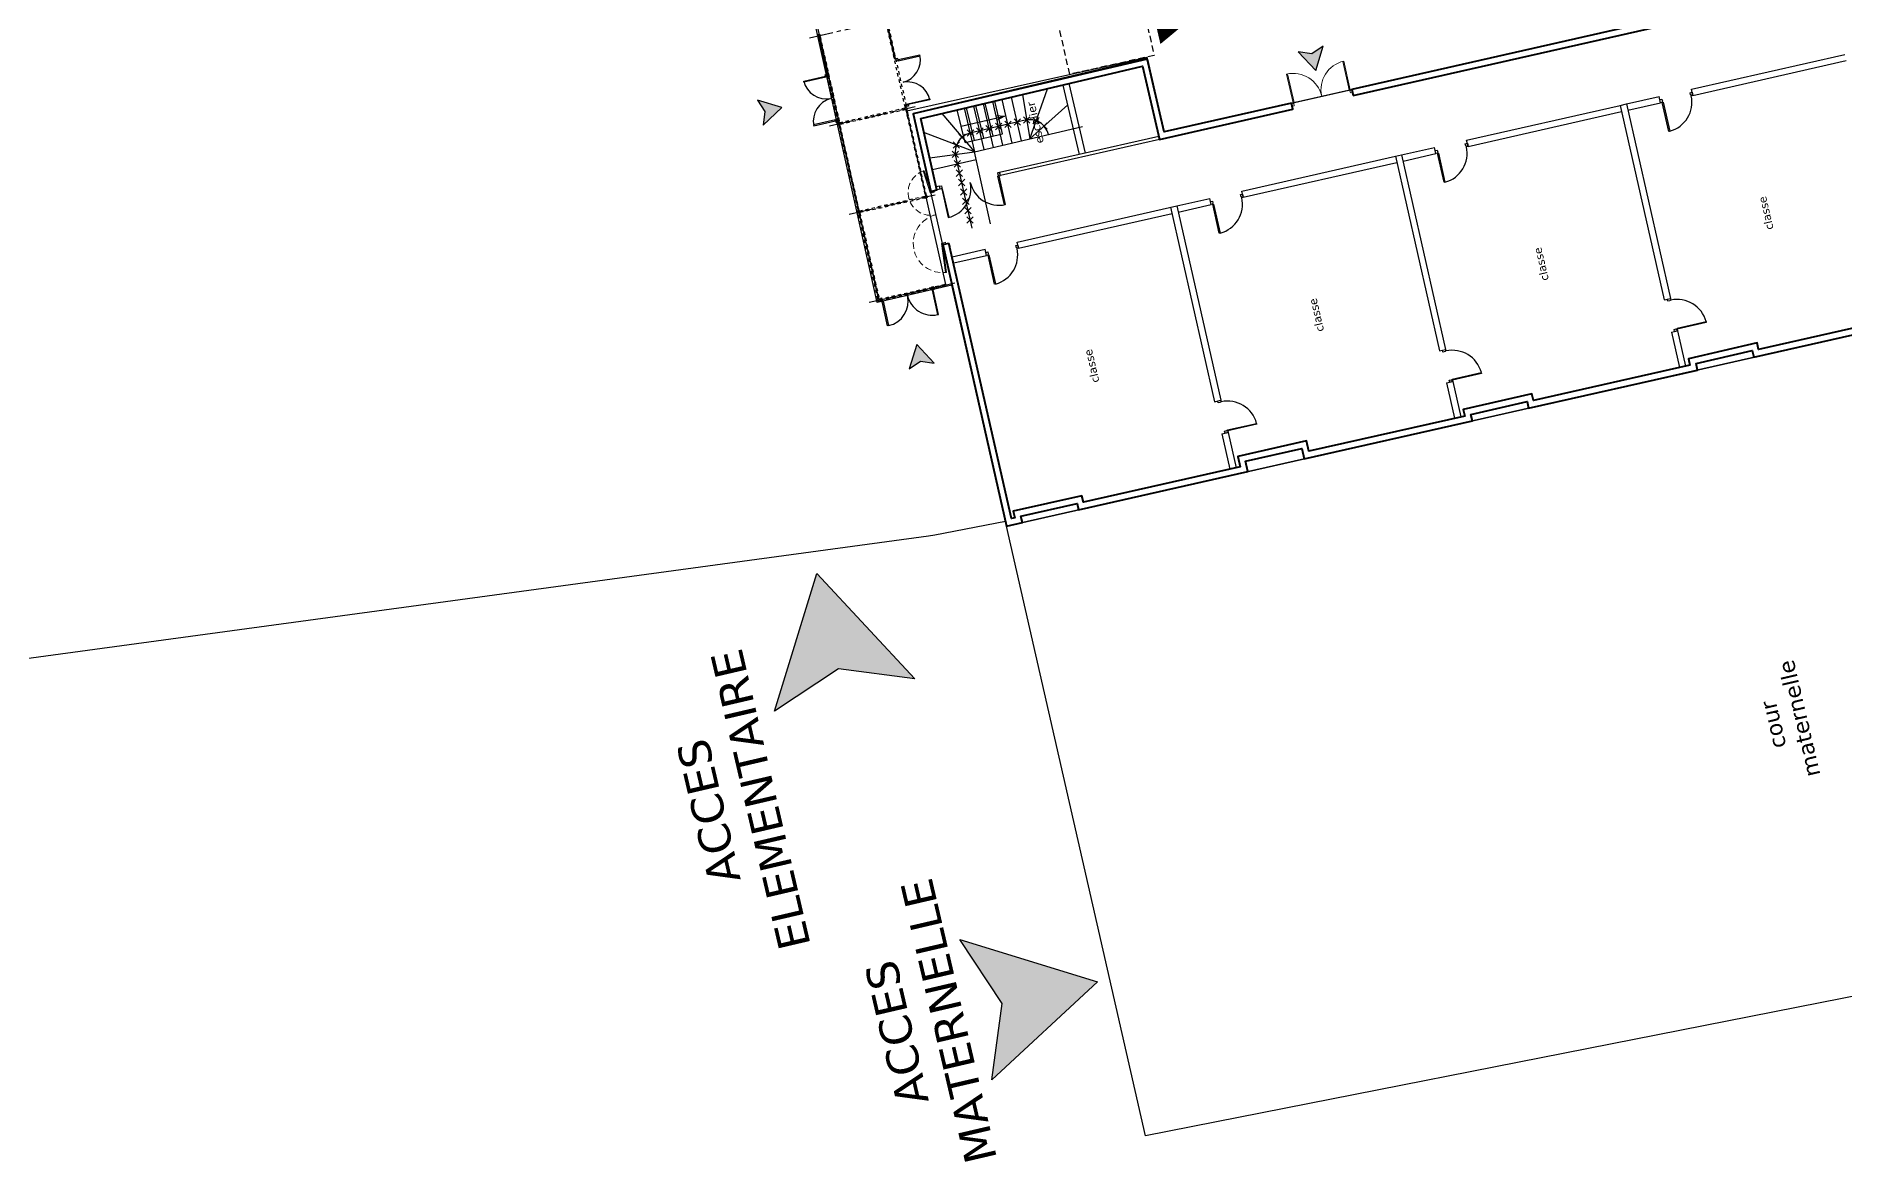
# Model space of a CAD drawing. Header units: metres. Extents: x 595893 to 596105, y 139631 to 139768.
# Drawn here: x 595999.3 to 596055.8, y 139635.1 to 139670.3 of the extents above; entities that cross this region are included whole.
import ezdxf
from ezdxf.enums import TextEntityAlignment as Align

# ---------------------------------------------------------------- set-up
doc = ezdxf.new("R2010")
doc.units = ezdxf.units.M
doc.header["$MEASUREMENT"] = 0
doc.header["$PDMODE"] = 3
doc.header["$PDSIZE"] = 0.1
for name, pattern in [('01', [0.15, 0.1, -0.05]), ('02', [0.28, 0.2, -0.08]), ('AXES2', [1.125, 0.75, -0.125, 0.125, -0.125])]:
    doc.linetypes.add(name, pattern=pattern)
for name, color, linetype in [('00-AXE-0.00', 14, 'AXES2'), ('01-MEN-FIXATIONS-0.10', 10, 'Continuous'), ('01-VITR-0.18', 134, 'Continuous'), ('02-VU-CACHE-01-0.10', 133, '01'), ('02-VU-CACHE-02-0.10', 133, '02'), ('06-SYMB-DIVERS-0.20', 20, 'Continuous'), ('06-TXT-DIVERS-0.20', 70, 'Continuous'), ('06-TXT-DIVERS-2-02.20', 5, 'Continuous'), ('08-VU-0.13', 44, 'Continuous'), ('08-VU-0.20', 32, 'Continuous'), ('08-VU-0.35', 30, 'Continuous')]:
    doc.layers.add(name, color=color, linetype=linetype)
doc.layers.add('01-BETON-0.40', color=4, linetype='Continuous', lineweight=40)
doc.layers.add('01-MEN-CP-0.15', color=2, linetype='Continuous', lineweight=18)
doc.styles.add('locaux 100', font='verdana.ttf', dxfattribs={"height": 0.22})
doc.styles.add('locaux 200', font='verdana.ttf', dxfattribs={"height": 0.35})
doc.styles.get("Standard").update_dxf_attribs({"font": 'arial.ttf'})

# ---------------------------------------------------------------- blocks, each defined once
blk = doc.blocks.new('P180')
for points in [[(-1.85, 0.915), (-1.85, 0), (-1.88, 0), (-1.88, 0.915)], [(-0.08, 0.915), (-0.08, 0), (-0.05, 0), (-0.05, 0.915)], [(0, 0), (0, -0.1), (-0.065, -0.1), (-0.065, -0.03), (-0.05, -0.03), (-0.05, 0)]]:
    blk.add_lwpolyline(points, close=True)
at = {"linetype": 'Continuous'}
blk.add_lwpolyline([(-1.93, 0), (-1.93, -0.1), (-1.865, -0.1), (-1.865, -0.03), (-1.88, -0.03), (-1.88, 0)], close=True, dxfattribs=at)
for centre, start, end in [((-1.88, 0), 0, 90), ((-0.05, 0), 90, 180)]:
    blk.add_arc(centre, 0.915, start, end)
at = {"linetype": 'Continuous', "text_generation_flag": 6}
blk.add_attdef('TEXTE', (-0.188, 0.598), '', height=0.08, rotation=90, dxfattribs=at)
blk = doc.blocks.new('P90')
at = {"linetype": 'Continuous'}
for points in [[(-0.05, 0.929), (-0.05, 0), (-0.08, 0), (-0.08, 0.929)], [(-0.965, -0.03), (-0.965, -0.1), (-1.03, -0.1), (-1.03, 0), (-0.98, 0), (-0.98, -0.03)], [(0, 0), (0, -0.1), (-0.065, -0.1), (-0.065, -0.03), (-0.05, -0.03), (-0.05, 0)]]:
    blk.add_lwpolyline(points, close=True, dxfattribs=at)
blk.add_arc((-0.043, -0.006), 0.937, 92.2388, 179.6062, dxfattribs=at)
at = {"linetype": 'Continuous', "text_generation_flag": 6}
blk.add_attdef('TEXTE', text='', height=0.08, rotation=90, dxfattribs=at).set_placement((-0.188, 0.469), align=Align.CENTER)
blk = doc.blocks.new('A$C69772187')
at = {"layer": '06-SYMB-DIVERS-0.20'}
h = blk.add_hatch(color=256, dxfattribs=at)
h.dxf.hatch_style = 1
h.paths.add_polyline_path([(-3.887, 2.267), (0, 0), (-3.907, -2.233), (-3.053, 0.014)])
blk.add_lwpolyline([(-3.887, 2.267), (0, 0), (-3.907, -2.233), (-3.053, 0.014), (-3.887, 2.267)], dxfattribs=at)

msp = doc.modelspace()

# ---------------------------------------------------------------- hatches: boundary and pattern name
at = {"layer": '06-SYMB-DIVERS-0.20'}
h = msp.add_hatch(color=256, dxfattribs=at)
h.dxf.hatch_style = 1
h.paths.add_polyline_path([(596038.706, 139669.782), (596039.253, 139669.199), (596039.485, 139669.964), (596039.13, 139669.727)])
h = msp.add_hatch(color=256, dxfattribs=at)
h.dxf.hatch_style = 1
h.paths.add_polyline_path([(596021.99, 139667.495), (596022.574, 139668.042), (596021.809, 139668.275), (596022.045, 139667.919)])
h = msp.add_hatch(color=256, dxfattribs=at)
h.dxf.hatch_style = 1
h.paths.add_polyline_path([(596027.332, 139660.062), (596026.785, 139660.645), (596026.553, 139659.88), (596026.908, 139660.117)])

# ---------------------------------------------------------------- linework, layer by layer
at = {"color": 1}
for p, q in [((596030.065, 139667.006), (596029.744, 139668.369)), ((596030.091, 139668.451), (596030.316, 139667.065)), ((596030.316, 139667.065), (596030.869, 139668.634)), ((596027.576, 139667.857), (596028.587, 139666.657)), ((596028.605, 139666.662), (596028.284, 139668.024)), ((596028.897, 139666.731), (596028.576, 139668.093)), ((596029.189, 139666.799), (596028.868, 139668.162)), ((596029.481, 139666.868), (596029.16, 139668.231)), ((596029.773, 139666.937), (596029.452, 139668.3)), ((596031.503, 139668.131), (596030.316, 139667.065)), ((596028.587, 139666.657), (596027.013, 139667.27)), ((596028.587, 139666.657), (596031.969, 139667.455)), ((596027.192, 139666.477), (596028.587, 139666.657)), ((596029.094, 139664.413), (596028.587, 139666.657)), ((596027.275, 139666.11), (596028.641, 139666.419))]:
    msp.add_line(p, q, dxfattribs=at)
for p, q in [((596031.868, 139666.58), (596031.357, 139668.749)), ((596032.063, 139666.624), (596031.551, 139668.795))]:
    msp.add_line(p, q)
at = {"color": 251, "true_color": 0x666666}
for p, q in [((596027.26, 139662.441), (596027.309, 139662.452)), ((596027.275, 139662.373), (596027.26, 139662.441)), ((596027.297, 139662.347), (596027.267, 139662.341)), ((596027.267, 139662.341), (596027.44, 139661.575)), ((596027.29, 139662.376), (596027.275, 139662.373)), ((596027.297, 139662.347), (596027.29, 139662.376)), ((596027.331, 139662.355), (596027.297, 139662.347)), ((596027.469, 139661.582), (596027.297, 139662.347)), ((596027.331, 139662.355), (596027.309, 139662.452)), ((596025.699, 139662.09), (596025.65, 139662.079)), ((596025.672, 139661.982), (596025.65, 139662.079)), ((596025.672, 139661.982), (596025.706, 139661.989)), ((596025.714, 139662.022), (596025.699, 139662.09)), ((596025.7, 139662.019), (596025.714, 139662.022)), ((596025.706, 139661.989), (596025.7, 139662.019)), ((596025.714, 139662.022), (596025.706, 139662.061)), ((596025.706, 139661.989), (596025.736, 139661.996)), ((596025.878, 139661.224), (596025.706, 139661.989)), ((596025.736, 139661.996), (596025.908, 139661.23)), ((596027.44, 139661.575), (596027.469, 139661.582)), ((596025.908, 139661.23), (596025.878, 139661.224))]:
    msp.add_line(p, q, dxfattribs=at)
at = {"color": 251, "linetype": 'Continuous', "true_color": 0x666666}
for points in [[(596026.192, 139669.581), (596026.124, 139669.566), (596026.138, 139669.502), (596026.177, 139669.511), (596026.174, 139669.526), (596026.203, 139669.532)], [(596026.886, 139669.686), (596026.203, 139669.532), (596026.21, 139669.503), (596026.893, 139669.657)], [(596023.257, 139668.87), (596023.94, 139669.023), (596023.947, 139668.994), (596023.264, 139668.84)], [(596023.929, 139669.072), (596023.997, 139669.087), (596024.012, 139669.024), (596023.973, 139669.015), (596023.969, 139669.03), (596023.94, 139669.023)], [(596026.528, 139668.088), (596026.46, 139668.073), (596026.446, 139668.136), (596026.485, 139668.145), (596026.488, 139668.131), (596026.517, 139668.137)], [(596027.2, 139668.291), (596026.517, 139668.137), (596026.511, 139668.166), (596027.194, 139668.32)], [(596023.571, 139667.475), (596024.254, 139667.628), (596024.247, 139667.657), (596023.564, 139667.504)], [(596024.265, 139667.579), (596024.333, 139667.595), (596024.319, 139667.658), (596024.28, 139667.649), (596024.283, 139667.635), (596024.254, 139667.628)]]:
    msp.add_lwpolyline(points, close=True, dxfattribs=at)
at = {"color": 1}
msp.add_lwpolyline([(596030.9, 139667.203, 0.414214), (596030.178, 139667.649), (596028.449, 139667.241, 0.411544), (596028.001, 139666.525), (596028.509, 139664.281)], format="xyb", dxfattribs=at)
at = {"color": 251, "true_color": 0x666666}
for centre, radius, start, end in [((596026.175, 139669.537), 0.726, 284.7482, 11.8161), ((596023.963, 139669.04), 0.726, 193.5335, 280.6014), ((596026.494, 139668.121), 0.726, 13.5335, 100.6014), ((596024.282, 139667.623), 0.726, 104.7482, 191.8161), ((596025.736, 139661.996), 0.785, 282.6748, 12.6748), ((596027.267, 139662.341), 0.785, 192.6748, 282.6748)]:
    msp.add_arc(centre, radius, start, end, dxfattribs=at)
at = {"color": 1}
for p in [(596030.22, 139667.657), (596028.2, 139667.116), (596028.467, 139667.246), (596028.759, 139667.315), (596029.051, 139667.383), (596029.343, 139667.452), (596029.635, 139667.521), (596029.927, 139667.59), (596030.515, 139667.631), (596030.762, 139667.466), (596027.992, 139666.58), (596028.027, 139666.875), (596028.055, 139666.287), (596028.122, 139665.994), (596028.188, 139665.702), (596028.254, 139665.409), (596028.32, 139665.116), (596028.386, 139664.824), (596028.453, 139664.531)]:
    msp.add_point(p, dxfattribs=at)
at = {"layer": '00-AXE-0.00', "color": 251, "true_color": 0x666666}
for p, q in [((596023.438, 139670.228), (596026.121, 139670.831)), ((596024.058, 139667.471), (596026.741, 139668.075)), ((596024.678, 139664.715), (596027.361, 139665.319)), ((596025.298, 139661.959), (596027.981, 139662.563))]:
    msp.add_line(p, q, dxfattribs=at)
at = {"layer": '01-BETON-0.40'}
msp.add_line((596027.6, 139663.767), (596027.795, 139663.811), dxfattribs=at)
for points in [[(596040.424, 139668.418), (596059.178, 139672.669), (596059.133, 139672.864), (596040.38, 139668.613)], [(596038.498, 139668.186), (596034.52, 139667.284), (596033.989, 139669.575), (596026.676, 139667.851), (596027.225, 139665.425), (596027.42, 139665.469), (596026.915, 139667.702), (596033.839, 139669.335), (596034.37, 139667.045), (596038.542, 139667.991)]]:
    msp.add_lwpolyline(points, close=True, dxfattribs=at)
for points in [[(596063.095, 139662.74), (596053.09, 139660.483), (596053.044, 139660.689), (596050.895, 139660.198), (596050.942, 139659.994), (596046.055, 139658.894), (596046.009, 139659.099), (596043.863, 139658.609), (596043.91, 139658.404), (596039.04, 139657.304), (596038.964, 139657.634), (596036.819, 139657.143), (596036.894, 139656.819), (596031.996, 139655.712), (596031.949, 139655.917), (596029.804, 139655.432), (596029.85, 139655.227), (596029.743, 139655.203), (596027.795, 139663.811)], [(596027.6, 139663.767), (596029.592, 139654.963), (596030.09, 139655.076), (596030.043, 139655.281), (596031.798, 139655.677), (596031.845, 139655.473), (596037.133, 139656.668), (596037.059, 139656.993), (596038.814, 139657.394), (596038.889, 139657.065), (596044.15, 139658.253), (596044.103, 139658.458), (596045.858, 139658.859), (596045.905, 139658.655), (596051.181, 139659.843), (596051.135, 139660.047), (596052.893, 139660.449), (596052.939, 139660.244), (596063.148, 139662.547)]]:
    msp.add_lwpolyline(points, dxfattribs=at)
at = {"layer": '01-MEN-CP-0.15', "color": 251, "true_color": 0x666666}
for points in [[(596023.754, 139670.258), (596023.756, 139670.245), (596023.749, 139670.244), (596023.746, 139670.256)], [(596026.113, 139669.563), (596026.111, 139669.576), (596026.103, 139669.574), (596026.106, 139669.561)], [(596024.016, 139669.091), (596024.013, 139669.104), (596024.005, 139669.102), (596024.008, 139669.09)], [(596026.471, 139667.973), (596026.474, 139667.961), (596026.466, 139667.959), (596026.463, 139667.971)], [(596026.514, 139667.783), (596026.511, 139667.796), (596026.503, 139667.794), (596026.506, 139667.782)], [(596024.373, 139667.501), (596024.376, 139667.489), (596024.368, 139667.487), (596024.366, 139667.5)], [(596024.976, 139664.823), (596024.973, 139664.835), (596024.965, 139664.834), (596024.968, 139664.821)], [(596024.993, 139664.745), (596024.996, 139664.733), (596024.988, 139664.731), (596024.985, 139664.744)], [(596025.596, 139662.067), (596025.593, 139662.079), (596025.585, 139662.078), (596025.588, 139662.065)]]:
    msp.add_lwpolyline(points, dxfattribs=at)
for points in [[(596026.986, 139666.063), (596027.015, 139666.072), (596027.233, 139665.391), (596027.204, 139665.382)], [(596027.323, 139665.447), (596027.334, 139665.398), (596027.265, 139665.383), (596027.262, 139665.397), (596027.233, 139665.391), (596027.225, 139665.425)], [(596027.698, 139663.789), (596027.687, 139663.838), (596027.618, 139663.822), (596027.622, 139663.808), (596027.593, 139663.801), (596027.6, 139663.767)], [(596027.686, 139662.89), (596027.716, 139662.894), (596027.593, 139663.801), (596027.563, 139663.797)]]:
    msp.add_lwpolyline(points, close=True, dxfattribs=at)
for centre in [(596023.741, 139670.296), (596026.458, 139668.011), (596024.361, 139667.539), (596024.981, 139664.783), (596025.601, 139662.027)]:
    msp.add_circle(centre, 0.04, dxfattribs=at)
at = {"layer": '01-MEN-CP-0.15', "color": 251, "linetype": '02', "true_color": 0x666666}
for centre, radius, start, end in [((596027.233, 139665.391), 0.715, 107.7482, 282.7482), ((596027.593, 139663.801), 0.915, 102.7482, 277.7482)]:
    msp.add_arc(centre, radius, start, end, dxfattribs=at)
at = {"layer": '01-MEN-FIXATIONS-0.10', "color": 251, "true_color": 0x666666}
for points in [[(596023.747, 139670.225), (596023.752, 139670.226), (596023.746, 139670.256), (596023.74, 139670.254)], [(596023.76, 139670.228), (596023.766, 139670.23), (596023.759, 139670.259), (596023.754, 139670.257)], [(596026.093, 139669.59), (596026.099, 139669.591), (596026.106, 139669.562), (596026.1, 139669.56)], [(596026.107, 139669.593), (596026.113, 139669.594), (596026.119, 139669.565), (596026.113, 139669.563)], [(596023.996, 139669.118), (596024.001, 139669.119), (596024.008, 139669.09), (596024.002, 139669.089)], [(596024.009, 139669.121), (596024.015, 139669.122), (596024.022, 139669.093), (596024.016, 139669.092)], [(596026.464, 139667.941), (596026.47, 139667.942), (596026.463, 139667.971), (596026.457, 139667.97)], [(596026.478, 139667.944), (596026.484, 139667.945), (596026.477, 139667.974), (596026.471, 139667.973)], [(596026.493, 139667.81), (596026.499, 139667.811), (596026.506, 139667.782), (596026.5, 139667.78)], [(596026.507, 139667.813), (596026.513, 139667.814), (596026.52, 139667.785), (596026.514, 139667.783)], [(596024.366, 139667.469), (596024.372, 139667.47), (596024.366, 139667.5), (596024.36, 139667.498)], [(596024.38, 139667.472), (596024.386, 139667.473), (596024.379, 139667.503), (596024.373, 139667.501)], [(596024.956, 139664.849), (596024.961, 139664.851), (596024.968, 139664.821), (596024.962, 139664.82)], [(596024.969, 139664.852), (596024.975, 139664.854), (596024.982, 139664.825), (596024.976, 139664.823)], [(596024.986, 139664.713), (596024.992, 139664.714), (596024.986, 139664.743), (596024.98, 139664.742)], [(596025, 139664.716), (596025.006, 139664.717), (596024.999, 139664.746), (596024.993, 139664.745)], [(596025.575, 139662.093), (596025.581, 139662.095), (596025.588, 139662.065), (596025.582, 139662.064)], [(596025.589, 139662.096), (596025.595, 139662.098), (596025.601, 139662.068), (596025.596, 139662.067)]]:
    msp.add_lwpolyline(points, close=True, dxfattribs=at)
at = {"layer": '01-VITR-0.18', "color": 251, "true_color": 0x666666}
for points in [[(596026.102, 139669.579), (596025.847, 139670.71), (596025.855, 139670.712), (596026.11, 139669.58)], [(596024.004, 139669.107), (596023.75, 139670.239), (596023.757, 139670.24), (596024.012, 139669.109)], [(596026.502, 139667.799), (596026.467, 139667.954), (596026.475, 139667.956), (596026.51, 139667.8)], [(596024.377, 139667.484), (596024.37, 139667.482), (596024.964, 139664.839), (596024.972, 139664.84)], [(596024.997, 139664.728), (596024.989, 139664.726), (596025.584, 139662.082), (596025.592, 139662.084)]]:
    msp.add_lwpolyline(points, close=True, dxfattribs=at)
at = {"layer": '02-VU-CACHE-01-0.10', "color": 251, "true_color": 0x666666}
for points in [[(596026.431, 139668.041), (596025.827, 139670.729, 0.267949), (596025.866, 139670.738), (596025.866, 139670.738), (596026.47, 139668.049, 0.267949), (596026.431, 139668.041, 0.579261)], [(596024.334, 139667.569), (596023.729, 139670.257, 0.267949), (596023.768, 139670.266), (596023.768, 139670.266), (596024.373, 139667.578, 0.267949), (596024.334, 139667.569, 0.579261)], [(596023.729, 139670.257), (596024.334, 139667.569, -0.267949), (596024.373, 139667.578), (596024.373, 139667.578), (596023.768, 139670.266, -0.267949), (596023.729, 139670.257, -0.579261)], [(596024.399, 139667.528), (596024.399, 139667.528), (596026.429, 139667.984, -0.267949), (596026.42, 139668.023), (596026.42, 139668.023), (596024.39, 139667.567, -0.267949), (596024.399, 139667.528)], [(596026.446, 139667.973), (596027.051, 139665.284, -0.267949), (596027.09, 139665.293), (596027.09, 139665.293), (596026.486, 139667.982, -0.267949), (596026.446, 139667.973, -0.579261)], [(596024.349, 139667.501), (596024.954, 139664.813, -0.267949), (596024.993, 139664.822), (596024.993, 139664.822), (596024.388, 139667.51, -0.267949), (596024.349, 139667.501, -0.579261)], [(596025.019, 139664.771), (596025.019, 139664.771), (596027.049, 139665.228, -0.267949), (596027.04, 139665.267), (596027.04, 139665.267), (596025.01, 139664.81, -0.267949), (596025.019, 139664.771)], [(596025.573, 139662.057), (596024.969, 139664.745, 0.267949), (596025.008, 139664.754), (596025.008, 139664.754), (596025.612, 139662.065, 0.267949), (596025.573, 139662.057, 0.579261)], [(596025.639, 139662.015), (596025.639, 139662.015), (596027.669, 139662.472, -0.267949), (596027.66, 139662.511), (596027.66, 139662.511), (596025.63, 139662.054, -0.267949), (596025.639, 139662.015)]]:
    msp.add_lwpolyline(points, format="xyb", close=True, dxfattribs=at)
at = {"layer": '02-VU-CACHE-01-0.10', "color": 251, "ltscale": 0.25, "true_color": 0x666666}
msp.add_circle((596027.078, 139665.255), 0.04, dxfattribs=at)
at = {"layer": '02-VU-CACHE-02-0.10', "color": 251, "true_color": 0x666666}
msp.add_lwpolyline([(596033.013, 139674.964), (596034.202, 139669.675), (596031.568, 139669.082), (596030.378, 139674.371)], dxfattribs=at)
at = {"layer": '06-SYMB-DIVERS-0.20'}
for points in [[(596038.706, 139669.782), (596039.253, 139669.199), (596039.485, 139669.964), (596039.13, 139669.727), (596038.706, 139669.782)], [(596021.99, 139667.495), (596022.574, 139668.042), (596021.809, 139668.275), (596022.045, 139667.919), (596021.99, 139667.495)], [(596027.332, 139660.062), (596026.785, 139660.645), (596026.553, 139659.88), (596026.908, 139660.117), (596027.332, 139660.062)]]:
    msp.add_lwpolyline(points, dxfattribs=at)
at = {"layer": '08-VU-0.13'}
msp.add_line((596038.498, 139668.186), (596040.38, 139668.613), dxfattribs=at)
at = {"layer": '08-VU-0.20', "color": 251, "true_color": 0x666666}
for p, q in [((596050.99, 139668.619), (596055.784, 139669.706)), ((596051.035, 139668.424), (596055.829, 139669.511)), ((596048.958, 139668.158), (596049.986, 139668.391)), ((596050.03, 139668.196), (596049.986, 139668.391)), ((596051.035, 139668.424), (596050.99, 139668.619)), ((596028.295, 139666.948), (596028.054, 139667.97)), ((596028.587, 139667.017), (596028.346, 139668.039)), ((596028.879, 139667.086), (596028.638, 139668.108)), ((596029.171, 139667.155), (596028.93, 139668.177)), ((596029.463, 139667.224), (596029.222, 139668.246)), ((596043.969, 139667.027), (596048.763, 139668.114)), ((596044.013, 139666.832), (596048.807, 139667.919)), ((596048.763, 139668.114), (596048.958, 139668.158)), ((596048.763, 139668.114), (596050.138, 139662.033)), ((596048.958, 139668.158), (596050.334, 139662.077)), ((596049.002, 139667.963), (596050.03, 139668.196)), ((596028.295, 139666.948), (596029.463, 139667.224)), ((596034.348, 139667.142), (596029.378, 139666.016)), ((596034.37, 139667.045), (596029.4, 139665.918)), ((596041.936, 139666.566), (596042.964, 139666.799)), ((596043.008, 139666.604), (596042.964, 139666.799)), ((596044.013, 139666.832), (596043.969, 139667.027)), ((596036.947, 139665.435), (596041.741, 139666.522)), ((596036.991, 139665.24), (596041.785, 139666.327)), ((596041.741, 139666.522), (596041.936, 139666.566)), ((596041.741, 139666.522), (596043.116, 139660.444)), ((596041.936, 139666.566), (596043.311, 139660.488)), ((596041.98, 139666.371), (596043.008, 139666.604)), ((596027.496, 139665.589), (596027.398, 139665.567)), ((596027.518, 139665.491), (596027.496, 139665.589)), ((596029.4, 139665.918), (596029.378, 139666.016)), ((596027.518, 139665.491), (596027.42, 139665.469)), ((596029.925, 139663.843), (596034.914, 139664.974)), ((596034.914, 139664.974), (596035.942, 139665.207)), ((596034.914, 139664.974), (596036.289, 139658.899)), ((596034.958, 139664.779), (596035.986, 139665.012)), ((596035.986, 139665.012), (596035.942, 139665.207)), ((596036.991, 139665.24), (596036.947, 139665.435)), ((596029.969, 139663.648), (596034.763, 139664.735)), ((596034.719, 139664.93), (596036.093, 139658.855)), ((596029.969, 139663.648), (596029.925, 139663.843)), ((596027.897, 139663.383), (596028.92, 139663.615)), ((596027.941, 139663.188), (596028.965, 139663.42)), ((596028.965, 139663.42), (596028.92, 139663.615)), ((596050.138, 139662.033), (596050.334, 139662.077)), ((596050.366, 139661.028), (596050.561, 139661.072)), ((596050.366, 139661.028), (596050.615, 139659.925)), ((596050.561, 139661.072), (596050.81, 139659.969)), ((596043.116, 139660.444), (596043.311, 139660.488)), ((596043.343, 139659.439), (596043.538, 139659.483)), ((596043.343, 139659.439), (596043.593, 139658.336)), ((596043.538, 139659.483), (596043.788, 139658.38)), ((596036.093, 139658.855), (596036.289, 139658.899)), ((596036.321, 139657.85), (596036.516, 139657.895)), ((596036.321, 139657.85), (596036.57, 139656.747)), ((596036.516, 139657.895), (596036.765, 139656.791))]:
    msp.add_line(p, q, dxfattribs=at)
for points in [[(596028.174, 139667.459), (596029.531, 139667.779)], [(596029.27, 139667.795), (596029.531, 139667.779), (596029.304, 139667.649)]]:
    msp.add_lwpolyline(points, dxfattribs=at)
at = {"layer": '08-VU-0.20'}
msp.add_lwpolyline([(596027.795, 139663.811), (596027.817, 139663.714)], dxfattribs=at)
at = {"layer": '08-VU-0.35', "color": 3, "true_color": 0x00ff00, "flags": 128}
msp.add_lwpolyline([(596035.69, 139671.1, 0, 1.5, 0), (596034.23, 139670.759, 0.75, 0.75, 0)], format="xyseb", dxfattribs=at)
at = {"layer": 'Defpoints'}
for points in [[(596073.015, 139676.012), (596064.462, 139712.708), (596068.657, 139713.686), (596065.89, 139725.584), (596052.445, 139722.45), (596053.474, 139717.82), (596024.845, 139711.281), (596033.013, 139674.964), (596025.286, 139673.226), (596025.219, 139673.524), (596023.121, 139673.052), (596025.601, 139662.027), (596027.694, 139662.515), (596026.475, 139667.937), (596033.977, 139669.624), (596034.52, 139667.284)], [(595960.892, 139701.458), (595970.687, 139659.195), (595977.747, 139661.175), (595980.851, 139647.635), (595993.882, 139650.685), (595993.975, 139650.156), (596027.155, 139654.666), (596027.355, 139654.693), (596029.556, 139655.122), (596027.887, 139662.499), (596025.555, 139661.955), (596023.069, 139673.102), (596014.622, 139671.238), (596012.854, 139679.101), (596016.186, 139679.871), (596009.479, 139710.055), (596014.037, 139711.118), (596013.49, 139713.551)]]:
    msp.add_lwpolyline(points, close=True, dxfattribs=at)
for points in [[(596089.729, 139668.614), (596068.609, 139663.892), (596069.443, 139660.236, -0.321934), (596075.303, 139655.257, -0.55798), (596067.463, 139647.231, -0.683756), (596065.666, 139659.308), (596063.148, 139662.547), (596029.592, 139654.963), (596026.676, 139667.851), (596033.993, 139669.556), (596034.52, 139667.284), (596072.967, 139676.001), (596072.442, 139678.25), (596086.723, 139681.579)], [(596029.592, 139654.963), (596063.148, 139662.547), (596065.666, 139659.308, 0.518062), (596064.642, 139648.654, 0.196419), (596069.35, 139647.083), (596070.283, 139643.082), (596033.936, 139635.92)]]:
    msp.add_lwpolyline(points, format="xyb", close=True, dxfattribs=at)

# ---------------------------------------------------------------- block references
at = {"layer": '01-MEN-CP-0.15', "rotation": 12.77411299830094}
msp.add_blockref('P180', (596040.38, 139668.613), dxfattribs=at)
at = {"layer": '06-TXT-DIVERS-2-02.20'}
for p, rotation in [((596023.668, 139653.489), 103.1212703850677), ((596032.434, 139640.729), 13.12127038397291)]:
    msp.add_blockref('A$C69772187', p, dxfattribs=dict(at, rotation=rotation))
at = {"layer": '08-VU-0.20', "color": 251, "true_color": 0x666666}
for name, p, rotation in [('P90', (596050.03, 139668.196), 192.7741129981075), ('P90', (596043.008, 139666.604), 192.7741129981075), ('P180', (596027.518, 139665.491), 192.7741130123166), ('P90', (596035.986, 139665.012), 192.7741129981075), ('P90', (596028.965, 139663.42), 192.7741129981075), ('P90', (596050.561, 139661.072), 282.7482358757327), ('P90', (596043.538, 139659.483), 282.7482358757327), ('P90', (596036.516, 139657.895), 282.7482358757327)]:
    msp.add_blockref(name, p, dxfattribs=dict(at, rotation=rotation))

# ---------------------------------------------------------------- texts
at = {"layer": '06-TXT-DIVERS-0.20', "char_height": 0.25, "width": 2.37148, "attachment_point": 5, "rotation": 103.1213, "style": 'locaux 100'}
for s, insert in [('escalier', (596030.492, 139667.573)), ('classe', (596053.321, 139664.743)), ('classe', (596046.299, 139663.151)), ('classe', (596039.277, 139661.559)), ('classe', (596032.256, 139659.967))]:
    msp.add_mtext(s, dxfattribs=dict(at, insert=insert))
at = {"layer": '06-TXT-DIVERS-2-02.20', "width": 10.2052, "attachment_point": 5, "rotation": 103.1213, "style": 'locaux 200'}
for s, insert, char_height in [('ACCES\\PELEMENTAIRE', (596021.093, 139646.232), 1), ('cour\\Pmaternelle', (596053.956, 139648.859), 0.5), ('ACCES\\PMATERNELLE', (596026.972, 139639.312), 1)]:
    msp.add_mtext(s, dxfattribs=dict(at, insert=insert, char_height=char_height))

doc.saveas('drawing.dxf')
